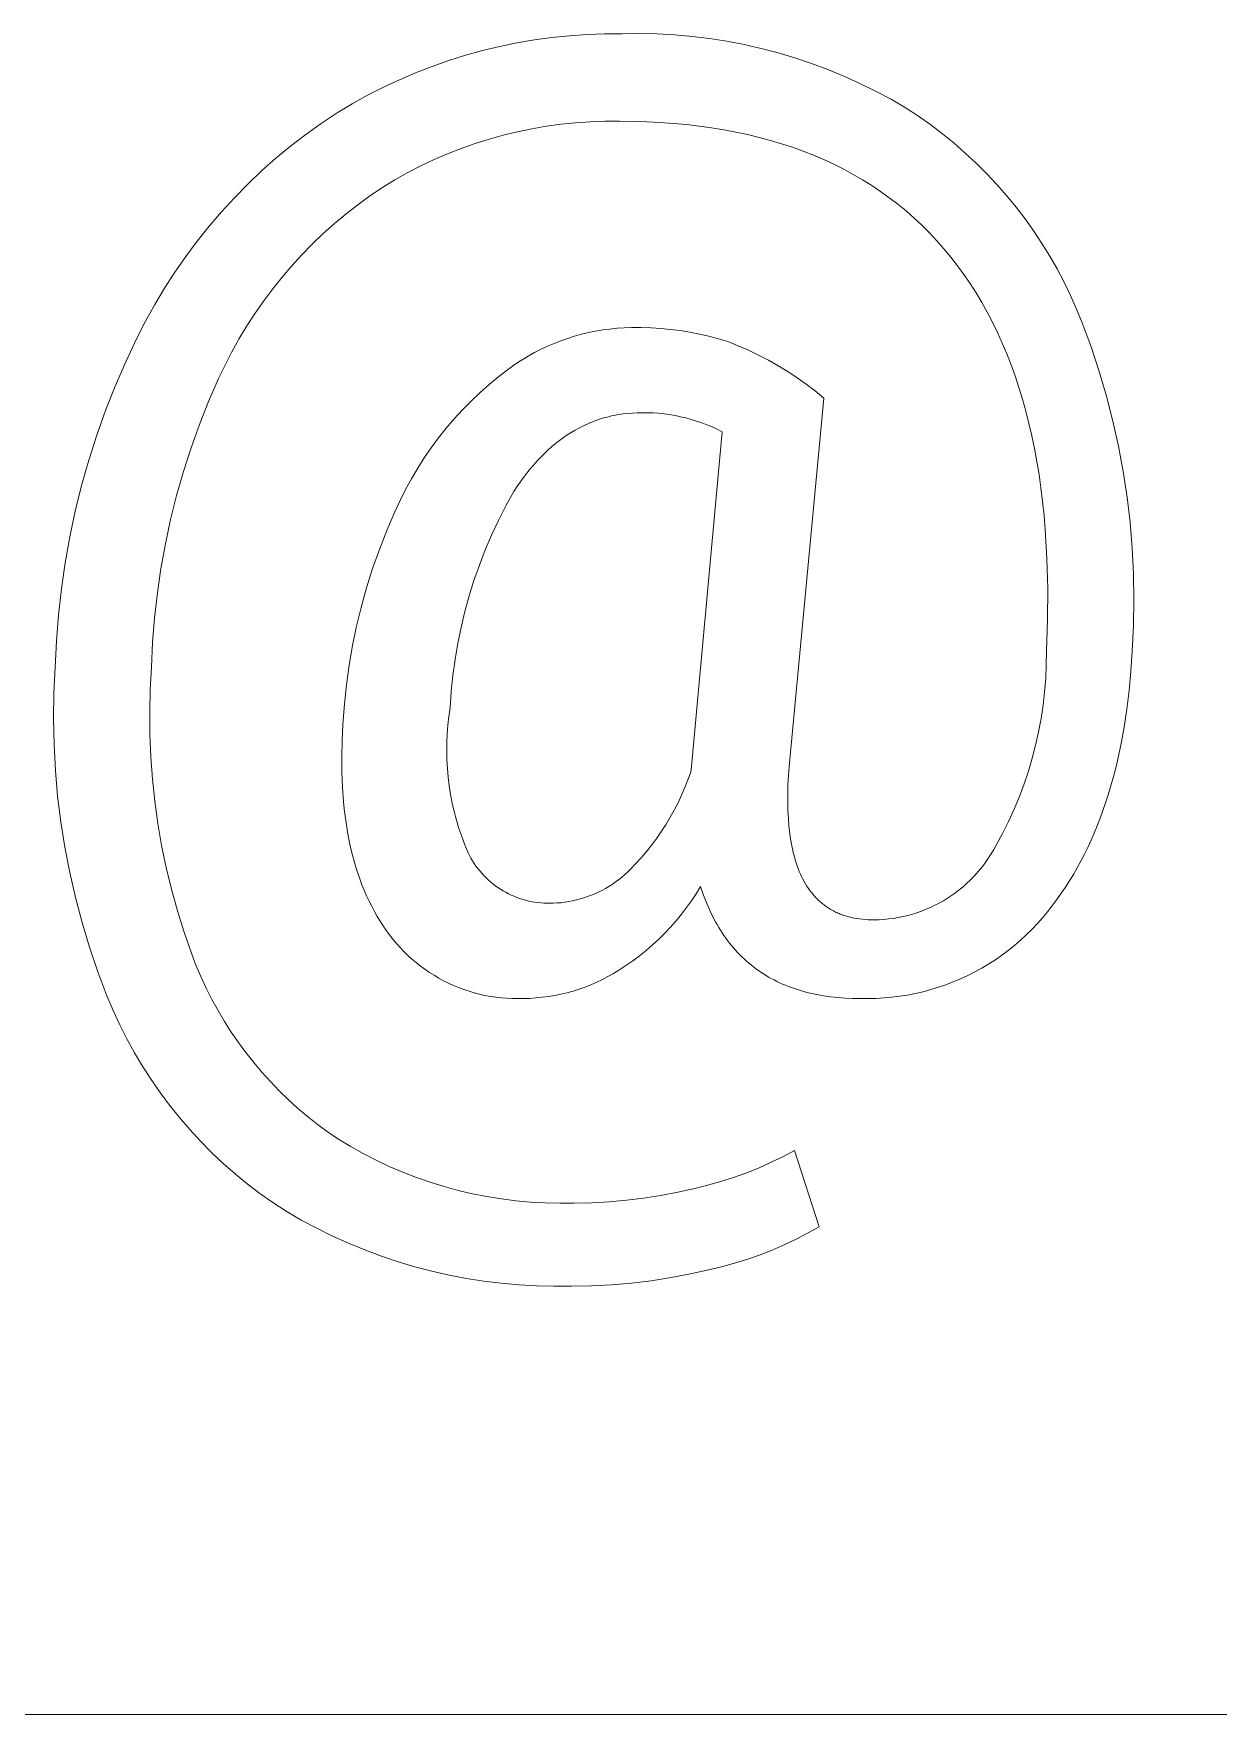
# Model space of a CAD drawing. Header units: millimetres. Extents: x -1893 to 2799, y -925 to 2353.
# Drawn here: x 1411 to 1465.4, y -662.3 to -585.2 of the extents above; entities that cross this region are included whole.
import ezdxf

# ---------------------------------------------------------------- set-up
doc = ezdxf.new("R2010")
doc.units = ezdxf.units.MM
doc.header["$MEASUREMENT"] = 0
doc.layers.add('Domyślny', color=7, linetype='Continuous', true_color=0x000000)

msp = doc.modelspace()

# ---------------------------------------------------------------- linework, layer by layer
at = {"layer": 'Domyślny', "color": 18, "lineweight": 15, "true_color": 0x000000}
for p, q in [((1433.228, -585.624), (1434.027, -585.488)), ((1434.027, -585.488), (1434.829, -585.378)), ((1434.829, -585.378), (1435.635, -585.295)), ((1435.635, -585.295), (1436.443, -585.239)), ((1436.443, -585.239), (1437.253, -585.21)), ((1437.253, -585.21), (1438.063, -585.209)), ((1438.063, -585.209), (1438.866, -585.199)), ((1438.866, -585.199), (1439.669, -585.215)), ((1439.669, -585.215), (1440.47, -585.259)), ((1440.47, -585.259), (1441.27, -585.33)), ((1441.27, -585.33), (1442.067, -585.427)), ((1442.067, -585.427), (1442.861, -585.551)), ((1442.861, -585.551), (1443.65, -585.702)), ((1430.094, -586.436), (1430.867, -586.194)), ((1430.867, -586.194), (1431.647, -585.978)), ((1431.647, -585.978), (1432.435, -585.788)), ((1432.435, -585.788), (1433.228, -585.624)), ((1443.65, -585.702), (1444.433, -585.879)), ((1444.433, -585.879), (1445.21, -586.082)), ((1445.21, -586.082), (1445.98, -586.311)), ((1445.98, -586.311), (1446.741, -586.566)), ((1427.83, -587.316), (1428.574, -586.997)), ((1428.574, -586.997), (1429.329, -586.704)), ((1429.329, -586.704), (1430.094, -586.436)), ((1446.741, -586.566), (1447.494, -586.846)), ((1447.494, -586.846), (1448.237, -587.151)), ((1426.374, -588.027), (1427.096, -587.659)), ((1427.096, -587.659), (1427.83, -587.316)), ((1448.237, -587.151), (1448.969, -587.481)), ((1448.969, -587.481), (1449.69, -587.835)), ((1449.69, -587.835), (1450.398, -588.213)), ((1424.97, -588.833), (1425.665, -588.418)), ((1425.665, -588.418), (1426.374, -588.027)), ((1450.398, -588.213), (1451.093, -588.615)), ((1451.093, -588.615), (1451.662, -588.991)), ((1423.531, -589.83), (1424.242, -589.32)), ((1424.242, -589.32), (1424.97, -588.833)), ((1435.246, -589.361), (1434.578, -589.452)), ((1435.917, -589.292), (1435.246, -589.361)), ((1436.59, -589.247), (1435.917, -589.292)), ((1437.263, -589.224), (1436.59, -589.247)), ((1437.938, -589.224), (1437.263, -589.224)), ((1438.571, -589.23), (1437.938, -589.224)), ((1439.194, -589.248), (1438.571, -589.23)), ((1439.807, -589.279), (1439.194, -589.248)), ((1440.41, -589.321), (1439.807, -589.279)), ((1441.003, -589.376), (1440.41, -589.321)), ((1441.585, -589.443), (1441.003, -589.376)), ((1451.662, -588.991), (1452.219, -589.386)), ((1452.219, -589.386), (1452.761, -589.799)), ((1422.837, -590.365), (1423.531, -589.83)), ((1431.948, -590.042), (1431.305, -590.244)), ((1432.598, -589.861), (1431.948, -590.042)), ((1433.253, -589.702), (1432.598, -589.861)), ((1433.914, -589.566), (1433.253, -589.702)), ((1434.578, -589.452), (1433.914, -589.566)), ((1442.157, -589.522), (1441.585, -589.443)), ((1442.719, -589.614), (1442.157, -589.522)), ((1443.271, -589.717), (1442.719, -589.614)), ((1443.812, -589.833), (1443.271, -589.717)), ((1444.343, -589.961), (1443.812, -589.833)), ((1444.864, -590.101), (1444.343, -589.961)), ((1445.375, -590.253), (1444.864, -590.101)), ((1452.761, -589.799), (1453.29, -590.23)), ((1421.508, -591.504), (1422.163, -590.923)), ((1422.163, -590.923), (1422.837, -590.365)), ((1430.042, -590.715), (1429.423, -590.982)), ((1430.67, -590.469), (1430.042, -590.715)), ((1431.305, -590.244), (1430.67, -590.469)), ((1445.875, -590.417), (1445.375, -590.253)), ((1446.365, -590.594), (1445.875, -590.417)), ((1446.846, -590.783), (1446.365, -590.594)), ((1447.315, -590.983), (1446.846, -590.783)), ((1453.29, -590.23), (1453.804, -590.679)), ((1453.804, -590.679), (1454.303, -591.144)), ((1420.873, -592.106), (1421.508, -591.504)), ((1428.214, -591.578), (1427.625, -591.907)), ((1428.813, -591.27), (1428.214, -591.578)), ((1429.423, -590.982), (1428.813, -591.27)), ((1447.775, -591.197), (1447.315, -590.983)), ((1448.224, -591.422), (1447.775, -591.197)), ((1448.664, -591.659), (1448.224, -591.422)), ((1449.093, -591.909), (1448.664, -591.659)), ((1454.303, -591.144), (1454.786, -591.626)), ((1454.786, -591.626), (1455.252, -592.123)), ((1420.259, -592.73), (1420.873, -592.106)), ((1427.048, -592.255), (1426.478, -592.643)), ((1427.625, -591.907), (1427.048, -592.255)), ((1449.512, -592.171), (1449.093, -591.909)), ((1449.92, -592.445), (1449.512, -592.171)), ((1450.319, -592.731), (1449.92, -592.445)), ((1455.252, -592.123), (1455.702, -592.636)), ((1419.666, -593.375), (1420.259, -592.73)), ((1425.922, -593.05), (1425.38, -593.475)), ((1426.478, -592.643), (1425.922, -593.05)), ((1450.707, -593.029), (1450.319, -592.731)), ((1451.085, -593.34), (1450.707, -593.029)), ((1455.702, -592.636), (1456.134, -593.164)), ((1456.134, -593.164), (1456.549, -593.706)), ((1418.549, -594.722), (1419.096, -594.039)), ((1419.096, -594.039), (1419.666, -593.375)), ((1424.852, -593.917), (1424.339, -594.377)), ((1425.38, -593.475), (1424.852, -593.917)), ((1451.453, -593.662), (1451.085, -593.34)), ((1451.811, -593.997), (1451.453, -593.662)), ((1452.158, -594.344), (1451.811, -593.997)), ((1456.549, -593.706), (1456.945, -594.261)), ((1418.025, -595.424), (1418.549, -594.722)), ((1424.339, -594.377), (1423.842, -594.853)), ((1452.496, -594.703), (1452.158, -594.344)), ((1452.823, -595.075), (1452.496, -594.703)), ((1456.945, -594.261), (1457.322, -594.829)), ((1417.526, -596.143), (1418.025, -595.424)), ((1423.36, -595.346), (1422.895, -595.854)), ((1423.842, -594.853), (1423.36, -595.346)), ((1453.14, -595.458), (1452.823, -595.075)), ((1453.447, -595.852), (1453.14, -595.458)), ((1457.322, -594.829), (1457.681, -595.41)), ((1457.681, -595.41), (1458.019, -596.002)), ((1417.052, -596.879), (1417.526, -596.143)), ((1422.895, -595.854), (1422.447, -596.378)), ((1453.742, -596.257), (1453.447, -595.852)), ((1454.027, -596.672), (1453.742, -596.257)), ((1458.019, -596.002), (1458.338, -596.605)), ((1416.603, -597.63), (1417.052, -596.879)), ((1422.017, -596.916), (1421.604, -597.467)), ((1422.447, -596.378), (1422.017, -596.916)), ((1454.3, -597.099), (1454.027, -596.672)), ((1454.563, -597.537), (1454.3, -597.099)), ((1458.338, -596.605), (1458.636, -597.219)), ((1416.179, -598.396), (1416.603, -597.63)), ((1421.604, -597.467), (1421.21, -598.032)), ((1454.815, -597.987), (1454.563, -597.537)), ((1458.636, -597.219), (1458.914, -597.842)), ((1458.914, -597.842), (1459.171, -598.474)), ((1415.782, -599.177), (1416.179, -598.396)), ((1420.835, -598.61), (1420.48, -599.2)), ((1421.21, -598.032), (1420.835, -598.61)), ((1455.055, -598.447), (1454.815, -597.987)), ((1455.285, -598.918), (1455.055, -598.447)), ((1459.171, -598.474), (1459.58, -599.583)), ((1415.267, -600.268), (1415.782, -599.177)), ((1420.48, -599.2), (1420.144, -599.802)), ((1434.633, -599.547), (1434.937, -599.417)), ((1434.937, -599.417), (1435.246, -599.297)), ((1435.246, -599.297), (1435.558, -599.187)), ((1435.558, -599.187), (1435.874, -599.089)), ((1435.874, -599.089), (1436.193, -599.001)), ((1436.193, -599.001), (1436.515, -598.923)), ((1436.515, -598.923), (1436.839, -598.857)), ((1436.839, -598.857), (1437.166, -598.802)), ((1437.166, -598.802), (1437.494, -598.758)), ((1437.494, -598.758), (1437.823, -598.725)), ((1437.823, -598.725), (1438.154, -598.703)), ((1438.154, -598.703), (1438.485, -598.692)), ((1438.485, -598.692), (1438.933, -598.691)), ((1438.933, -598.691), (1439.382, -598.705)), ((1439.382, -598.705), (1439.83, -598.733)), ((1439.83, -598.733), (1440.276, -598.775)), ((1440.276, -598.775), (1440.721, -598.832)), ((1440.721, -598.832), (1441.164, -598.904)), ((1441.164, -598.904), (1441.605, -598.99)), ((1441.605, -598.99), (1442.042, -599.09)), ((1442.042, -599.09), (1442.476, -599.205)), ((1442.476, -599.205), (1442.906, -599.333)), ((1442.906, -599.333), (1443.383, -599.524)), ((1455.504, -599.4), (1455.285, -598.918)), ((1455.712, -599.894), (1455.504, -599.4)), ((1420.144, -599.802), (1419.828, -600.414)), ((1433.187, -600.348), (1433.465, -600.169)), ((1433.465, -600.169), (1433.749, -599.999)), ((1433.749, -599.999), (1434.038, -599.838)), ((1434.038, -599.838), (1434.333, -599.688)), ((1434.333, -599.688), (1434.633, -599.547)), ((1443.383, -599.524), (1443.853, -599.731)), ((1443.853, -599.731), (1444.316, -599.953)), ((1444.316, -599.953), (1444.772, -600.191)), ((1444.772, -600.191), (1445.219, -600.444)), ((1455.909, -600.398), (1455.712, -599.894)), ((1459.58, -599.583), (1459.952, -600.706)), ((1414.788, -601.375), (1415.267, -600.268)), ((1419.828, -600.414), (1419.532, -601.036)), ((1431.956, -601.302), (1432.391, -600.942)), ((1432.391, -600.942), (1432.649, -600.735)), ((1432.649, -600.735), (1432.915, -600.537)), ((1432.915, -600.537), (1433.187, -600.348)), ((1445.219, -600.444), (1445.657, -600.712)), ((1445.657, -600.712), (1446.086, -600.995)), ((1456.095, -600.914), (1455.909, -600.398)), ((1456.27, -601.44), (1456.095, -600.914)), ((1459.952, -600.706), (1460.286, -601.84)), ((1414.346, -602.498), (1414.788, -601.375)), ((1419.532, -601.036), (1419.075, -602.082)), ((1431.125, -602.065), (1431.534, -601.676)), ((1431.534, -601.676), (1431.956, -601.302)), ((1446.086, -600.995), (1446.505, -601.291)), ((1446.505, -601.291), (1446.914, -601.602)), ((1446.914, -601.602), (1447.312, -601.927)), ((1456.434, -601.978), (1456.27, -601.44)), ((1413.941, -603.635), (1414.346, -602.498)), ((1419.075, -602.082), (1418.653, -603.142)), ((1430.349, -602.883), (1430.73, -602.467)), ((1430.73, -602.467), (1431.125, -602.065)), ((1447.312, -601.927), (1445.719, -618.832)), ((1456.587, -602.527), (1456.434, -601.978)), ((1456.73, -603.087), (1456.587, -602.527)), ((1460.286, -601.84), (1460.581, -602.985)), ((1418.653, -603.142), (1418.267, -604.216)), ((1429.982, -603.312), (1430.349, -602.883)), ((1436.091, -603.291), (1435.904, -603.393)), ((1436.281, -603.195), (1436.091, -603.291)), ((1436.377, -603.15), (1436.281, -603.195)), ((1436.473, -603.107), (1436.377, -603.15)), ((1436.57, -603.065), (1436.473, -603.107)), ((1436.668, -603.026), (1436.57, -603.065)), ((1436.766, -602.988), (1436.668, -603.026)), ((1436.865, -602.951), (1436.766, -602.988)), ((1436.964, -602.917), (1436.865, -602.951)), ((1437.064, -602.884), (1436.964, -602.917)), ((1437.165, -602.853), (1437.064, -602.884)), ((1437.266, -602.824), (1437.165, -602.853)), ((1437.368, -602.797), (1437.266, -602.824)), ((1437.471, -602.771), (1437.368, -602.797)), ((1437.574, -602.747), (1437.471, -602.771)), ((1437.677, -602.725), (1437.574, -602.747)), ((1437.886, -602.687), (1437.677, -602.725)), ((1438.098, -602.655), (1437.886, -602.687)), ((1438.312, -602.63), (1438.098, -602.655)), ((1438.529, -602.613), (1438.312, -602.63)), ((1438.747, -602.602), (1438.529, -602.613)), ((1438.969, -602.598), (1438.747, -602.602)), ((1439.223, -602.6), (1438.969, -602.598)), ((1439.477, -602.609), (1439.223, -602.6)), ((1439.731, -602.627), (1439.477, -602.609)), ((1439.983, -602.653), (1439.731, -602.627)), ((1440.235, -602.688), (1439.983, -602.653)), ((1440.486, -602.73), (1440.235, -602.688)), ((1440.735, -602.781), (1440.486, -602.73)), ((1440.982, -602.84), (1440.735, -602.781)), ((1441.227, -602.907), (1440.982, -602.84)), ((1441.47, -602.982), (1441.227, -602.907)), ((1441.71, -603.065), (1441.47, -602.982)), ((1441.948, -603.155), (1441.71, -603.065)), ((1442.182, -603.254), (1441.948, -603.155)), ((1442.413, -603.36), (1442.182, -603.254)), ((1456.861, -603.658), (1456.73, -603.087)), ((1460.581, -602.985), (1460.837, -604.14)), ((1413.574, -604.784), (1413.941, -603.635)), ((1429.295, -604.207), (1429.631, -603.754)), ((1429.631, -603.754), (1429.982, -603.312)), ((1435.003, -604.012), (1434.83, -604.157)), ((1435.178, -603.874), (1435.003, -604.012)), ((1435.356, -603.743), (1435.178, -603.874)), ((1435.536, -603.619), (1435.356, -603.743)), ((1435.719, -603.503), (1435.536, -603.619)), ((1435.904, -603.393), (1435.719, -603.503)), ((1441.234, -618.832), (1442.641, -603.473)), ((1442.641, -603.473), (1442.413, -603.36)), ((1456.982, -604.24), (1456.861, -603.658)), ((1413.245, -605.945), (1413.574, -604.784)), ((1418.267, -604.216), (1417.917, -605.302)), ((1428.671, -605.147), (1428.975, -604.671)), ((1428.975, -604.671), (1429.295, -604.207)), ((1434.16, -604.809), (1433.999, -604.989)), ((1434.324, -604.635), (1434.16, -604.809)), ((1434.49, -604.469), (1434.324, -604.635)), ((1434.659, -604.309), (1434.49, -604.469)), ((1434.83, -604.157), (1434.659, -604.309)), ((1457.092, -604.833), (1456.982, -604.24)), ((1457.191, -605.437), (1457.092, -604.833)), ((1460.837, -604.14), (1461.055, -605.302)), ((1417.917, -605.302), (1417.604, -606.399)), ((1428.384, -605.633), (1428.671, -605.147)), ((1433.528, -605.574), (1433.376, -605.783)), ((1433.683, -605.372), (1433.528, -605.574)), ((1433.84, -605.177), (1433.683, -605.372)), ((1433.999, -604.989), (1433.84, -605.177)), ((1457.279, -606.052), (1457.191, -605.437)), ((1461.055, -605.302), (1461.233, -606.471)), ((1412.954, -607.116), (1413.245, -605.945)), ((1427.861, -606.632), (1428.114, -606.128)), ((1428.114, -606.128), (1428.384, -605.633)), ((1433.079, -606.223), (1432.718, -606.876)), ((1433.226, -606), (1433.079, -606.223)), ((1433.376, -605.783), (1433.226, -606)), ((1457.356, -606.679), (1457.279, -606.052)), ((1412.702, -608.296), (1412.954, -607.116)), ((1417.604, -606.399), (1417.327, -607.506)), ((1427.254, -608.002), (1427.626, -607.145)), ((1427.626, -607.145), (1427.861, -606.632)), ((1432.718, -606.876), (1432.38, -607.54)), ((1457.422, -607.316), (1457.356, -606.679)), ((1461.233, -606.471), (1461.371, -607.646)), ((1417.327, -607.506), (1417.087, -608.622)), ((1432.38, -607.54), (1432.064, -608.216)), ((1457.477, -607.964), (1457.422, -607.316)), ((1461.371, -607.646), (1461.47, -608.824)), ((1412.49, -609.484), (1412.702, -608.296)), ((1417.087, -608.622), (1416.885, -609.745)), ((1426.913, -608.872), (1427.254, -608.002)), ((1432.064, -608.216), (1431.771, -608.901)), ((1457.556, -609.295), (1457.477, -607.964)), ((1426.602, -609.753), (1426.913, -608.872)), ((1431.771, -608.901), (1431.501, -609.596)), ((1457.591, -610.669), (1457.556, -609.295)), ((1461.47, -608.824), (1461.529, -610.005)), ((1412.316, -610.678), (1412.49, -609.484)), ((1416.885, -609.745), (1416.72, -610.874)), ((1426.321, -610.644), (1426.602, -609.753)), ((1431.501, -609.596), (1431.254, -610.3)), ((1461.529, -610.005), (1461.549, -611.188)), ((1412.182, -611.877), (1412.316, -610.678)), ((1416.72, -610.874), (1416.594, -612.008)), ((1426.072, -611.544), (1426.321, -610.644)), ((1431.032, -611.011), (1430.833, -611.73)), ((1431.254, -610.3), (1431.032, -611.011)), ((1457.582, -612.088), (1457.591, -610.669)), ((1425.853, -612.452), (1426.072, -611.544)), ((1430.833, -611.73), (1430.659, -612.455)), ((1461.549, -611.188), (1461.528, -612.37)), ((1412.087, -613.08), (1412.182, -611.877)), ((1416.594, -612.008), (1416.505, -613.145)), ((1425.667, -613.368), (1425.853, -612.452)), ((1430.659, -612.455), (1430.509, -613.185)), ((1457.531, -613.551), (1457.582, -612.088)), ((1461.528, -612.37), (1461.468, -613.551)), ((1412.033, -614.285), (1412.087, -613.08)), ((1416.505, -613.145), (1416.454, -614.285)), ((1430.509, -613.185), (1430.384, -613.92)), ((1425.512, -614.289), (1425.667, -613.368)), ((1430.384, -613.92), (1430.283, -614.659)), ((1457.524, -614.171), (1457.531, -613.551)), ((1461.468, -613.551), (1461.41, -614.459)), ((1411.973, -615.468), (1412.033, -614.285)), ((1416.454, -614.285), (1416.394, -615.311)), ((1425.389, -615.215), (1425.512, -614.289)), ((1430.283, -614.659), (1430.208, -615.401)), ((1457.447, -615.41), (1457.496, -614.791)), ((1457.496, -614.791), (1457.524, -614.171)), ((1461.41, -614.459), (1461.329, -615.343)), ((1411.955, -616.652), (1411.973, -615.468)), ((1416.394, -615.311), (1416.368, -616.337)), ((1425.298, -616.145), (1425.389, -615.215)), ((1430.208, -615.401), (1430.157, -616.145)), ((1457.376, -616.026), (1457.447, -615.41)), ((1461.329, -615.343), (1461.225, -616.203)), ((1416.368, -616.337), (1416.376, -617.364)), ((1425.238, -616.916), (1425.298, -616.145)), ((1430.157, -616.145), (1430.099, -616.54)), ((1457.283, -616.639), (1457.376, -616.026)), ((1461.225, -616.203), (1461.099, -617.04)), ((1411.977, -617.835), (1411.955, -616.652)), ((1425.2, -617.667), (1425.238, -616.916)), ((1430.054, -616.938), (1430.023, -617.337)), ((1430.099, -616.54), (1430.054, -616.938)), ((1457.17, -617.249), (1457.283, -616.639)), ((1461.099, -617.04), (1460.95, -617.852)), ((1412.04, -619.017), (1411.977, -617.835)), ((1416.376, -617.364), (1416.417, -618.391)), ((1425.184, -618.396), (1425.2, -617.667)), ((1430.005, -617.736), (1430.001, -618.136)), ((1430.023, -617.337), (1430.005, -617.736)), ((1456.879, -618.455), (1457.035, -617.855)), ((1457.035, -617.855), (1457.17, -617.249)), ((1460.95, -617.852), (1460.778, -618.641)), ((1416.417, -618.391), (1416.491, -619.415)), ((1425.189, -619.104), (1425.184, -618.396)), ((1430.001, -618.136), (1430.01, -618.536)), ((1430.01, -618.536), (1430.033, -618.935)), ((1456.702, -619.05), (1456.879, -618.455)), ((1460.778, -618.641), (1460.684, -619.026)), ((1412.143, -620.197), (1412.04, -619.017)), ((1416.491, -619.415), (1416.6, -620.436)), ((1425.217, -619.79), (1425.189, -619.104)), ((1430.033, -618.935), (1430.069, -619.334)), ((1430.069, -619.334), (1430.118, -619.73)), ((1440.936, -619.808), (1441.076, -619.455)), ((1441.076, -619.455), (1441.203, -619.098)), ((1441.203, -619.098), (1441.234, -618.832)), ((1445.688, -619.266), (1445.668, -619.686)), ((1445.719, -618.832), (1445.688, -619.266)), ((1456.505, -619.638), (1456.702, -619.05)), ((1460.584, -619.406), (1460.478, -619.779)), ((1460.684, -619.026), (1460.584, -619.406)), ((1412.287, -621.372), (1412.143, -620.197)), ((1425.266, -620.456), (1425.217, -619.79)), ((1430.118, -619.73), (1430.181, -620.126)), ((1430.181, -620.126), (1430.257, -620.518)), ((1440.624, -620.499), (1440.786, -620.156)), ((1440.786, -620.156), (1440.936, -619.808)), ((1445.657, -620.093), (1445.656, -620.485)), ((1445.668, -619.686), (1445.657, -620.093)), ((1456.049, -620.792), (1456.287, -620.219)), ((1456.287, -620.219), (1456.505, -619.638)), ((1460.366, -620.146), (1460.249, -620.508)), ((1460.478, -619.779), (1460.366, -620.146)), ((1416.6, -620.436), (1416.741, -621.453)), ((1425.298, -620.78), (1425.266, -620.456)), ((1425.336, -621.1), (1425.298, -620.78)), ((1430.257, -620.518), (1430.346, -620.908)), ((1430.346, -620.908), (1430.448, -621.295)), ((1440.266, -621.168), (1440.45, -620.836)), ((1440.45, -620.836), (1440.624, -620.499)), ((1445.656, -620.485), (1445.665, -620.864)), ((1445.665, -620.864), (1445.684, -621.229)), ((1455.792, -621.357), (1456.049, -620.792)), ((1460.127, -620.863), (1459.998, -621.213)), ((1460.249, -620.508), (1460.127, -620.863)), ((1412.472, -622.541), (1412.287, -621.372)), ((1416.741, -621.453), (1416.916, -622.465)), ((1425.38, -621.414), (1425.336, -621.1)), ((1425.428, -621.723), (1425.38, -621.414)), ((1425.483, -622.026), (1425.428, -621.723)), ((1430.448, -621.295), (1430.563, -621.678)), ((1430.563, -621.678), (1430.691, -622.057)), ((1439.649, -622.123), (1439.865, -621.811)), ((1439.865, -621.811), (1440.071, -621.493)), ((1440.071, -621.493), (1440.266, -621.168)), ((1445.684, -621.229), (1445.713, -621.58)), ((1445.713, -621.58), (1445.751, -621.917)), ((1455.514, -621.912), (1455.792, -621.357)), ((1459.864, -621.556), (1459.724, -621.893)), ((1459.998, -621.213), (1459.864, -621.556)), ((1412.696, -623.704), (1412.472, -622.541)), ((1416.916, -622.465), (1417.124, -623.471)), ((1425.543, -622.324), (1425.483, -622.026)), ((1425.608, -622.617), (1425.543, -622.324)), ((1430.691, -622.057), (1430.832, -622.431)), ((1430.832, -622.431), (1430.985, -622.801)), ((1439.187, -622.725), (1439.423, -622.428)), ((1439.423, -622.428), (1439.649, -622.123)), ((1445.751, -621.917), (1445.774, -622.081)), ((1445.774, -622.081), (1445.799, -622.241)), ((1445.799, -622.241), (1445.827, -622.397)), ((1445.827, -622.397), (1445.857, -622.55)), ((1445.857, -622.55), (1445.89, -622.7)), ((1455.112, -622.652), (1455.218, -622.457)), ((1455.218, -622.457), (1455.514, -621.912)), ((1459.428, -622.55), (1459.271, -622.869)), ((1459.579, -622.225), (1459.428, -622.55)), ((1459.724, -621.893), (1459.579, -622.225)), ((1425.679, -622.905), (1425.608, -622.617)), ((1425.755, -623.187), (1425.679, -622.905)), ((1425.836, -623.464), (1425.755, -623.187)), ((1430.985, -622.801), (1431.049, -622.927)), ((1431.049, -622.927), (1431.117, -623.051)), ((1431.117, -623.051), (1431.19, -623.172)), ((1431.19, -623.172), (1431.266, -623.291)), ((1431.266, -623.291), (1431.347, -623.407)), ((1438.422, -623.566), (1438.686, -623.294)), ((1438.686, -623.294), (1438.941, -623.013)), ((1438.941, -623.013), (1439.187, -622.725)), ((1445.89, -622.7), (1445.925, -622.846)), ((1445.925, -622.846), (1445.963, -622.989)), ((1445.963, -622.989), (1446.003, -623.128)), ((1446.003, -623.128), (1446.045, -623.264)), ((1446.045, -623.264), (1446.09, -623.397)), ((1454.62, -623.391), (1454.753, -623.213)), ((1454.753, -623.213), (1454.879, -623.03)), ((1454.879, -623.03), (1454.999, -622.843)), ((1454.999, -622.843), (1455.112, -622.652)), ((1459.108, -623.183), (1458.94, -623.49)), ((1459.271, -622.869), (1459.108, -623.183)), ((1412.96, -624.858), (1412.696, -623.704)), ((1417.124, -623.471), (1417.365, -624.47)), ((1425.924, -623.735), (1425.836, -623.464)), ((1426.016, -624.002), (1425.924, -623.735)), ((1426.114, -624.263), (1426.016, -624.002)), ((1431.347, -623.407), (1431.431, -623.52)), ((1431.431, -623.52), (1431.52, -623.631)), ((1431.52, -623.631), (1431.612, -623.738)), ((1431.612, -623.738), (1431.708, -623.842)), ((1431.708, -623.842), (1431.807, -623.943)), ((1431.807, -623.943), (1431.91, -624.04)), ((1431.91, -624.04), (1432.016, -624.133)), ((1432.016, -624.133), (1432.125, -624.223)), ((1437.74, -624.148), (1437.884, -624.041)), ((1437.884, -624.041), (1438.025, -623.929)), ((1438.025, -623.929), (1438.161, -623.813)), ((1438.161, -623.813), (1438.294, -623.692)), ((1438.294, -623.692), (1438.422, -623.566)), ((1446.09, -623.397), (1446.138, -623.526)), ((1446.138, -623.526), (1446.188, -623.651)), ((1446.188, -623.651), (1446.24, -623.773)), ((1446.24, -623.773), (1446.295, -623.892)), ((1446.295, -623.892), (1446.352, -624.007)), ((1446.352, -624.007), (1446.412, -624.119)), ((1446.412, -624.119), (1446.474, -624.227)), ((1453.869, -624.208), (1454.031, -624.055)), ((1454.031, -624.055), (1454.187, -623.897)), ((1454.187, -623.897), (1454.337, -623.733)), ((1454.337, -623.733), (1454.481, -623.565)), ((1454.481, -623.565), (1454.62, -623.391)), ((1458.587, -624.086), (1458.401, -624.375)), ((1458.766, -623.791), (1458.587, -624.086)), ((1458.94, -623.49), (1458.766, -623.791)), ((1413.263, -626.002), (1412.96, -624.858)), ((1417.365, -624.47), (1417.639, -625.459)), ((1426.218, -624.518), (1426.114, -624.263)), ((1426.327, -624.769), (1426.218, -624.518)), ((1426.441, -625.014), (1426.327, -624.769)), ((1432.125, -624.223), (1432.237, -624.309)), ((1432.237, -624.309), (1432.352, -624.392)), ((1432.352, -624.392), (1432.47, -624.47)), ((1432.47, -624.47), (1432.59, -624.544)), ((1432.59, -624.544), (1432.713, -624.614)), ((1432.713, -624.614), (1432.839, -624.68)), ((1432.839, -624.68), (1432.966, -624.741)), ((1432.966, -624.741), (1433.095, -624.798)), ((1433.095, -624.798), (1433.227, -624.85)), ((1433.227, -624.85), (1433.36, -624.898)), ((1433.36, -624.898), (1433.494, -624.941)), ((1436.129, -624.92), (1436.301, -624.869)), ((1436.301, -624.869), (1436.471, -624.811)), ((1436.471, -624.811), (1436.639, -624.748)), ((1436.639, -624.748), (1436.805, -624.678)), ((1436.805, -624.678), (1436.968, -624.604)), ((1436.968, -624.604), (1437.128, -624.523)), ((1437.128, -624.523), (1437.286, -624.437)), ((1437.286, -624.437), (1437.441, -624.346)), ((1437.441, -624.346), (1437.592, -624.249)), ((1437.592, -624.249), (1437.74, -624.148)), ((1441.454, -624.677), (1441.24, -625)), ((1441.656, -624.347), (1441.454, -624.677)), ((1441.763, -624.663), (1441.656, -624.347)), ((1441.877, -624.969), (1441.763, -624.663)), ((1446.474, -624.227), (1446.539, -624.332)), ((1446.539, -624.332), (1446.606, -624.434)), ((1446.606, -624.434), (1446.676, -624.532)), ((1446.676, -624.532), (1446.748, -624.626)), ((1446.748, -624.626), (1446.822, -624.717)), ((1446.822, -624.717), (1446.86, -624.761)), ((1446.86, -624.761), (1446.899, -624.805)), ((1446.899, -624.805), (1446.938, -624.847)), ((1446.938, -624.847), (1446.978, -624.889)), ((1446.978, -624.889), (1447.019, -624.93)), ((1452.799, -624.998), (1452.988, -624.882)), ((1452.988, -624.882), (1453.174, -624.759)), ((1453.174, -624.759), (1453.355, -624.631)), ((1453.355, -624.631), (1453.531, -624.496)), ((1453.531, -624.496), (1453.703, -624.355)), ((1453.703, -624.355), (1453.869, -624.208)), ((1458.211, -624.659), (1458.014, -624.936)), ((1458.401, -624.375), (1458.211, -624.659)), ((1417.639, -625.459), (1417.945, -626.44)), ((1426.561, -625.254), (1426.441, -625.014)), ((1426.686, -625.488), (1426.561, -625.254)), ((1426.817, -625.717), (1426.686, -625.488)), ((1433.494, -624.941), (1433.63, -624.98)), ((1433.63, -624.98), (1433.768, -625.014)), ((1433.768, -625.014), (1433.906, -625.043)), ((1433.906, -625.043), (1434.045, -625.068)), ((1434.045, -625.068), (1434.185, -625.087)), ((1434.185, -625.087), (1434.326, -625.102)), ((1434.326, -625.102), (1434.467, -625.112)), ((1434.467, -625.112), (1434.608, -625.117)), ((1434.608, -625.117), (1434.75, -625.118)), ((1434.75, -625.118), (1434.891, -625.113)), ((1434.891, -625.113), (1435.07, -625.104)), ((1435.07, -625.104), (1435.249, -625.089)), ((1435.249, -625.089), (1435.427, -625.067)), ((1435.427, -625.067), (1435.605, -625.039)), ((1435.605, -625.039), (1435.781, -625.006)), ((1435.781, -625.006), (1435.956, -624.966)), ((1435.956, -624.966), (1436.129, -624.92)), ((1440.779, -625.623), (1440.534, -625.922)), ((1441.015, -625.315), (1440.779, -625.623)), ((1441.24, -625), (1441.015, -625.315)), ((1441.999, -625.265), (1441.877, -624.969)), ((1442.063, -625.409), (1441.999, -625.265)), ((1442.129, -625.551), (1442.063, -625.409)), ((1442.197, -625.69), (1442.129, -625.551)), ((1447.019, -624.93), (1447.06, -624.97)), ((1447.06, -624.97), (1447.102, -625.009)), ((1447.102, -625.009), (1447.145, -625.047)), ((1447.145, -625.047), (1447.188, -625.085)), ((1447.188, -625.085), (1447.232, -625.121)), ((1447.232, -625.121), (1447.276, -625.157)), ((1447.276, -625.157), (1447.321, -625.192)), ((1447.321, -625.192), (1447.366, -625.225)), ((1447.366, -625.225), (1447.413, -625.259)), ((1447.413, -625.259), (1447.459, -625.291)), ((1447.459, -625.291), (1447.507, -625.322)), ((1447.507, -625.322), (1447.555, -625.353)), ((1447.555, -625.353), (1447.603, -625.382)), ((1447.603, -625.382), (1447.653, -625.411)), ((1447.653, -625.411), (1447.703, -625.439)), ((1447.703, -625.439), (1447.753, -625.466)), ((1447.753, -625.466), (1447.804, -625.492)), ((1447.804, -625.492), (1447.856, -625.518)), ((1447.856, -625.518), (1447.908, -625.542)), ((1447.908, -625.542), (1447.961, -625.566)), ((1447.961, -625.566), (1448.015, -625.588)), ((1448.015, -625.588), (1448.069, -625.61)), ((1448.069, -625.61), (1448.124, -625.631)), ((1448.124, -625.631), (1448.235, -625.671)), ((1448.235, -625.671), (1448.349, -625.707)), ((1450.946, -625.727), (1451.162, -625.675)), ((1451.162, -625.675), (1451.376, -625.616)), ((1451.376, -625.616), (1451.588, -625.549)), ((1451.588, -625.549), (1451.798, -625.475)), ((1451.798, -625.475), (1452.004, -625.394)), ((1452.004, -625.394), (1452.208, -625.305)), ((1452.208, -625.305), (1452.409, -625.21)), ((1452.409, -625.21), (1452.606, -625.107)), ((1452.606, -625.107), (1452.799, -624.998)), ((1457.59, -625.496), (1457.358, -625.776)), ((1457.812, -625.207), (1457.59, -625.496)), ((1458.014, -624.936), (1457.812, -625.207)), ((1413.606, -627.135), (1413.263, -626.002)), ((1417.945, -626.44), (1418.282, -627.41)), ((1426.954, -625.941), (1426.817, -625.717)), ((1427.087, -626.155), (1426.954, -625.941)), ((1427.228, -626.365), (1427.087, -626.155)), ((1427.377, -626.569), (1427.228, -626.365)), ((1440.278, -626.213), (1440.012, -626.494)), ((1440.534, -625.922), (1440.278, -626.213)), ((1442.267, -625.827), (1442.197, -625.69)), ((1442.339, -625.961), (1442.267, -625.827)), ((1442.413, -626.092), (1442.339, -625.961)), ((1442.489, -626.222), (1442.413, -626.092)), ((1442.567, -626.348), (1442.489, -626.222)), ((1442.647, -626.473), (1442.567, -626.348)), ((1448.349, -625.707), (1448.466, -625.74)), ((1448.466, -625.74), (1448.585, -625.769)), ((1448.585, -625.769), (1448.706, -625.795)), ((1448.706, -625.795), (1448.83, -625.817)), ((1448.83, -625.817), (1448.956, -625.836)), ((1448.956, -625.836), (1449.085, -625.851)), ((1449.085, -625.851), (1449.216, -625.863)), ((1449.216, -625.863), (1449.35, -625.872)), ((1449.35, -625.872), (1449.486, -625.877)), ((1449.486, -625.877), (1449.625, -625.879)), ((1449.625, -625.879), (1449.847, -625.873)), ((1449.847, -625.873), (1450.068, -625.859)), ((1450.068, -625.859), (1450.289, -625.837)), ((1450.289, -625.837), (1450.51, -625.808)), ((1450.51, -625.808), (1450.729, -625.772)), ((1450.729, -625.772), (1450.946, -625.727)), ((1456.866, -626.314), (1456.606, -626.569)), ((1457.117, -626.049), (1456.866, -626.314)), ((1457.358, -625.776), (1457.117, -626.049)), ((1413.988, -628.256), (1413.606, -627.135)), ((1427.532, -626.768), (1427.377, -626.569)), ((1427.694, -626.962), (1427.532, -626.768)), ((1427.862, -627.15), (1427.694, -626.962)), ((1428.037, -627.332), (1427.862, -627.15)), ((1439.453, -627.03), (1439.16, -627.283)), ((1439.737, -626.767), (1439.453, -627.03)), ((1440.012, -626.494), (1439.737, -626.767)), ((1442.729, -626.594), (1442.647, -626.473)), ((1442.813, -626.713), (1442.729, -626.594)), ((1442.898, -626.83), (1442.813, -626.713)), ((1442.986, -626.944), (1442.898, -626.83)), ((1443.076, -627.056), (1442.986, -626.944)), ((1443.167, -627.165), (1443.076, -627.056)), ((1443.261, -627.272), (1443.167, -627.165)), ((1456.062, -627.053), (1455.777, -627.28)), ((1456.338, -626.816), (1456.062, -627.053)), ((1456.606, -626.569), (1456.338, -626.816)), ((1418.282, -627.41), (1418.492, -627.951)), ((1418.492, -627.951), (1418.719, -628.485)), ((1428.218, -627.508), (1428.037, -627.332)), ((1428.405, -627.678), (1428.218, -627.508)), ((1428.597, -627.841), (1428.405, -627.678)), ((1428.796, -627.997), (1428.597, -627.841)), ((1438.231, -627.98), (1437.906, -628.191)), ((1438.549, -627.758), (1438.231, -627.98)), ((1438.858, -627.526), (1438.549, -627.758)), ((1439.16, -627.283), (1438.858, -627.526)), ((1443.357, -627.376), (1443.261, -627.272)), ((1443.454, -627.478), (1443.357, -627.376)), ((1443.554, -627.577), (1443.454, -627.478)), ((1443.656, -627.673), (1443.554, -627.577)), ((1443.759, -627.768), (1443.656, -627.673)), ((1443.865, -627.859), (1443.759, -627.768)), ((1443.972, -627.948), (1443.865, -627.859)), ((1444.082, -628.035), (1443.972, -627.948)), ((1454.88, -627.903), (1454.567, -628.089)), ((1455.186, -627.706), (1454.88, -627.903)), ((1455.485, -627.498), (1455.186, -627.706)), ((1455.777, -627.28), (1455.485, -627.498)), ((1414.407, -629.363), (1413.988, -628.256)), ((1418.719, -628.485), (1418.964, -629.011)), ((1428.999, -628.147), (1428.796, -627.997)), ((1429.208, -628.289), (1428.999, -628.147)), ((1429.421, -628.424), (1429.208, -628.289)), ((1429.639, -628.552), (1429.421, -628.424)), ((1429.861, -628.672), (1429.639, -628.552)), ((1430.087, -628.784), (1429.861, -628.672)), ((1436.887, -628.741), (1436.621, -628.856)), ((1437.149, -628.617), (1436.887, -628.741)), ((1437.406, -628.484), (1437.149, -628.617)), ((1437.659, -628.342), (1437.406, -628.484)), ((1437.906, -628.191), (1437.659, -628.342)), ((1444.193, -628.119), (1444.082, -628.035)), ((1444.307, -628.201), (1444.193, -628.119)), ((1444.422, -628.28), (1444.307, -628.201)), ((1444.539, -628.357), (1444.422, -628.28)), ((1444.659, -628.431), (1444.539, -628.357)), ((1444.78, -628.502), (1444.659, -628.431)), ((1444.903, -628.571), (1444.78, -628.502)), ((1445.029, -628.638), (1444.903, -628.571)), ((1445.156, -628.702), (1445.029, -628.638)), ((1445.285, -628.764), (1445.156, -628.702)), ((1453.257, -628.724), (1452.917, -628.855)), ((1453.592, -628.583), (1453.257, -628.724)), ((1453.923, -628.429), (1453.592, -628.583)), ((1454.248, -628.265), (1453.923, -628.429)), ((1454.567, -628.089), (1454.248, -628.265)), ((1414.688, -630.032), (1414.407, -629.363)), ((1418.964, -629.011), (1419.227, -629.529)), ((1419.227, -629.529), (1419.506, -630.038)), ((1430.317, -628.889), (1430.087, -628.784)), ((1430.55, -628.985), (1430.317, -628.889)), ((1430.787, -629.074), (1430.55, -628.985)), ((1431.026, -629.154), (1430.787, -629.074)), ((1431.268, -629.226), (1431.026, -629.154)), ((1431.512, -629.289), (1431.268, -629.226)), ((1431.759, -629.344), (1431.512, -629.289)), ((1432.007, -629.39), (1431.759, -629.344)), ((1432.257, -629.428), (1432.007, -629.39)), ((1432.507, -629.458), (1432.257, -629.428)), ((1432.759, -629.478), (1432.507, -629.458)), ((1433.011, -629.49), (1432.759, -629.478)), ((1433.264, -629.493), (1433.011, -629.49)), ((1433.516, -629.488), (1433.264, -629.493)), ((1433.806, -629.48), (1433.516, -629.488)), ((1434.095, -629.462), (1433.806, -629.48)), ((1434.383, -629.434), (1434.095, -629.462)), ((1434.671, -629.396), (1434.383, -629.434)), ((1434.957, -629.348), (1434.671, -629.396)), ((1435.241, -629.29), (1434.957, -629.348)), ((1435.522, -629.223), (1435.241, -629.29)), ((1435.802, -629.146), (1435.522, -629.223)), ((1436.078, -629.059), (1435.802, -629.146)), ((1436.351, -628.962), (1436.078, -629.059)), ((1436.621, -628.856), (1436.351, -628.962)), ((1445.417, -628.823), (1445.285, -628.764)), ((1445.55, -628.879), (1445.417, -628.823)), ((1445.685, -628.933), (1445.55, -628.879)), ((1445.822, -628.985), (1445.685, -628.933)), ((1445.962, -629.034), (1445.822, -628.985)), ((1446.103, -629.08), (1445.962, -629.034)), ((1446.246, -629.124), (1446.103, -629.08)), ((1446.391, -629.166), (1446.246, -629.124)), ((1446.538, -629.205), (1446.391, -629.166)), ((1446.687, -629.241), (1446.538, -629.205)), ((1446.839, -629.275), (1446.687, -629.241)), ((1446.992, -629.307), (1446.839, -629.275)), ((1447.147, -629.336), (1446.992, -629.307)), ((1447.304, -629.362), (1447.147, -629.336)), ((1447.624, -629.407), (1447.304, -629.362)), ((1447.952, -629.443), (1447.624, -629.407)), ((1448.288, -629.468), (1447.952, -629.443)), ((1448.632, -629.483), (1448.288, -629.468)), ((1448.984, -629.488), (1448.632, -629.483)), ((1449.348, -629.492), (1448.984, -629.488)), ((1449.712, -629.484), (1449.348, -629.492)), ((1450.076, -629.464), (1449.712, -629.484)), ((1450.439, -629.43), (1450.076, -629.464)), ((1450.8, -629.385), (1450.439, -629.43)), ((1451.16, -629.327), (1450.8, -629.385)), ((1451.517, -629.257), (1451.16, -629.327)), ((1451.872, -629.174), (1451.517, -629.257)), ((1452.224, -629.08), (1451.872, -629.174)), ((1452.572, -628.973), (1452.224, -629.08)), ((1452.917, -628.855), (1452.572, -628.973)), ((1414.993, -630.692), (1414.688, -630.032)), ((1419.506, -630.038), (1419.802, -630.537)), ((1415.32, -631.34), (1414.993, -630.692)), ((1419.802, -630.537), (1420.115, -631.026)), ((1420.115, -631.026), (1420.443, -631.505)), ((1415.669, -631.977), (1415.32, -631.34)), ((1420.443, -631.505), (1420.787, -631.972)), ((1416.04, -632.601), (1415.669, -631.977)), ((1416.433, -633.212), (1416.04, -632.601)), ((1420.787, -631.972), (1421.147, -632.428)), ((1421.147, -632.428), (1421.521, -632.871)), ((1416.847, -633.809), (1416.433, -633.212)), ((1421.521, -632.871), (1421.91, -633.302)), ((1421.91, -633.302), (1422.313, -633.719)), ((1417.281, -634.391), (1416.847, -633.809)), ((1422.313, -633.719), (1422.73, -634.124)), ((1422.73, -634.124), (1423.16, -634.514)), ((1417.735, -634.957), (1417.281, -634.391)), ((1423.16, -634.514), (1423.602, -634.889)), ((1423.602, -634.889), (1424.057, -635.25)), ((1418.209, -635.508), (1417.735, -634.957)), ((1418.702, -636.041), (1418.209, -635.508)), ((1424.057, -635.25), (1424.523, -635.595)), ((1424.523, -635.595), (1425.001, -635.925)), ((1419.213, -636.557), (1418.702, -636.041)), ((1425.001, -635.925), (1425.576, -636.272)), ((1425.576, -636.272), (1426.162, -636.6)), ((1445.425, -636.757), (1445.969, -636.472)), ((1445.969, -636.472), (1447.094, -639.972)), ((1419.741, -637.055), (1419.213, -636.557)), ((1420.287, -637.534), (1419.741, -637.055)), ((1426.162, -636.6), (1426.76, -636.906)), ((1426.76, -636.906), (1427.368, -637.192)), ((1427.368, -637.192), (1427.985, -637.456)), ((1444.31, -637.27), (1444.872, -637.023)), ((1444.872, -637.023), (1445.425, -636.757)), ((1420.849, -637.994), (1420.287, -637.534)), ((1421.426, -638.434), (1420.849, -637.994)), ((1427.985, -637.456), (1428.611, -637.699)), ((1428.611, -637.699), (1429.246, -637.92)), ((1429.246, -637.92), (1429.887, -638.118)), ((1441.987, -638.06), (1442.577, -637.893)), ((1442.577, -637.893), (1443.162, -637.705)), ((1443.162, -637.705), (1443.74, -637.498)), ((1443.74, -637.498), (1444.31, -637.27)), ((1422.019, -638.854), (1421.426, -638.434)), ((1429.887, -638.118), (1430.535, -638.295)), ((1430.535, -638.295), (1431.189, -638.448)), ((1431.189, -638.448), (1431.848, -638.579)), ((1431.848, -638.579), (1432.511, -638.687)), ((1432.511, -638.687), (1433.177, -638.772)), ((1433.177, -638.772), (1433.846, -638.833)), ((1437.454, -638.818), (1438.248, -638.748)), ((1438.248, -638.748), (1439.04, -638.652)), ((1439.04, -638.652), (1439.829, -638.529)), ((1439.829, -638.529), (1440.612, -638.381)), ((1440.612, -638.381), (1441.391, -638.206)), ((1441.391, -638.206), (1441.987, -638.06)), ((1422.626, -639.253), (1422.019, -638.854)), ((1423.326, -639.656), (1422.626, -639.253)), ((1433.846, -638.833), (1434.517, -638.872)), ((1434.517, -638.872), (1435.188, -638.886)), ((1435.188, -638.886), (1435.86, -638.878)), ((1435.86, -638.878), (1436.657, -638.861)), ((1436.657, -638.861), (1437.454, -638.818)), ((1424.039, -640.036), (1423.326, -639.656)), ((1424.764, -640.392), (1424.039, -640.036)), ((1446.571, -640.265), (1446.039, -640.54)), ((1447.094, -639.972), (1446.571, -640.265)), ((1425.501, -640.723), (1424.764, -640.392)), ((1426.248, -641.03), (1425.501, -640.723)), ((1427.005, -641.312), (1426.248, -641.03)), ((1444.948, -641.033), (1444.391, -641.251)), ((1445.498, -640.796), (1444.948, -641.033)), ((1446.039, -640.54), (1445.498, -640.796)), ((1427.772, -641.568), (1427.005, -641.312)), ((1428.546, -641.799), (1427.772, -641.568)), ((1429.327, -642.004), (1428.546, -641.799)), ((1442.676, -641.787), (1442.094, -641.925)), ((1443.254, -641.628), (1442.676, -641.787)), ((1443.825, -641.45), (1443.254, -641.628)), ((1444.391, -641.251), (1443.825, -641.45)), ((1430.115, -642.183), (1429.327, -642.004)), ((1430.908, -642.335), (1430.115, -642.183)), ((1431.706, -642.461), (1430.908, -642.335)), ((1432.508, -642.561), (1431.706, -642.461)), ((1433.313, -642.633), (1432.508, -642.561)), ((1434.119, -642.679), (1433.313, -642.633)), ((1437.568, -642.629), (1436.652, -642.676)), ((1438.482, -642.551), (1437.568, -642.629)), ((1439.392, -642.442), (1438.482, -642.551)), ((1440.299, -642.3), (1439.392, -642.442)), ((1441.199, -642.128), (1440.299, -642.3)), ((1442.094, -641.925), (1441.199, -642.128)), ((1434.927, -642.698), (1434.119, -642.679)), ((1435.735, -642.69), (1434.927, -642.698)), ((1436.652, -642.676), (1435.735, -642.69)), ((1025.42, -662.347), (2798.56, -662.347))]:
    msp.add_line(p, q, dxfattribs=at)

doc.saveas('drawing.dxf')
